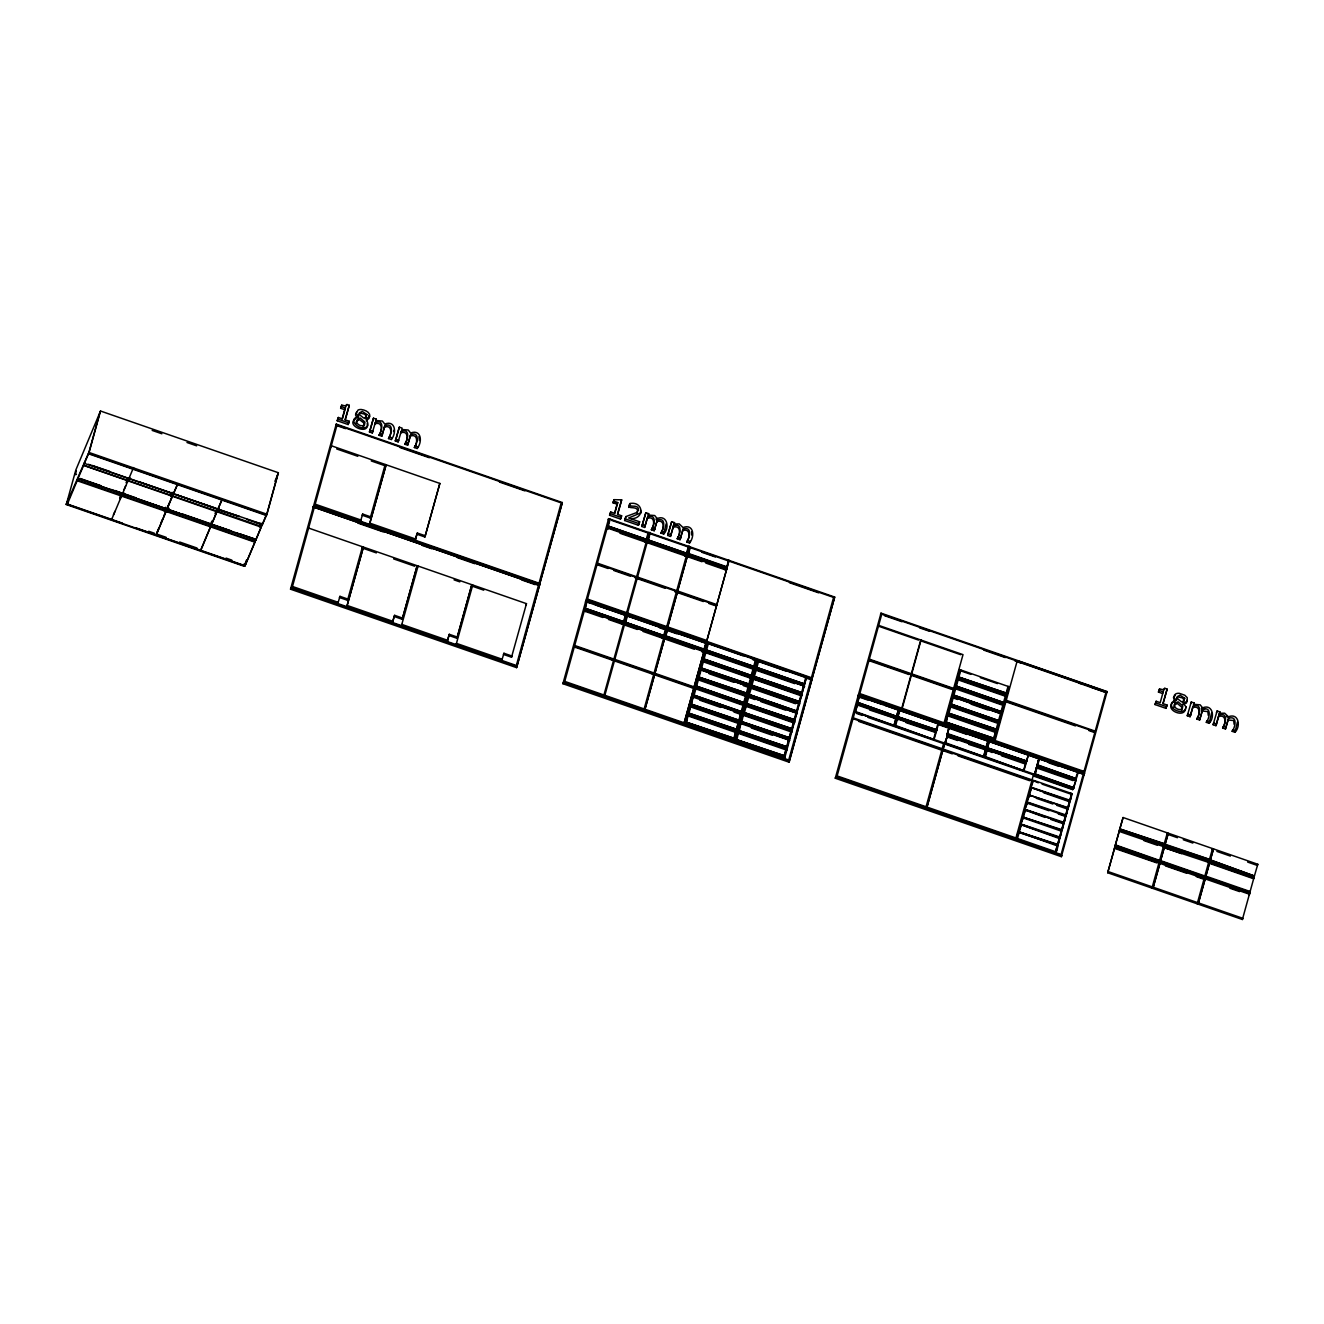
<?xml version="1.0" encoding="UTF-8"?>
<svg xmlns="http://www.w3.org/2000/svg" width="1324" height="1324" viewBox="0 0 1324 1324"><rect width="100%" height="100%" fill="white"/><g stroke="black" fill="none" stroke-linecap="round" stroke-linejoin="round"><path stroke-width="1.5" d="M355.941 423.663L356.454 421.214L359.532 419.642L363.653 422.853L364.381 425.484M1173.759 707.446L1174.289 705.013L1177.35 703.441L1182.1 707.496L1181.571 710.442M1185.46 708.704C1184.682 718.485 1165.037 710.177 1172.402 703.044M598.564 565.1L598.216 565.216M607.948 529.17L608.328 528.624M615.974 661.321L615.643 660.411L615.627 661.437M625.888 625.391L625.507 624.564M638.681 579.018L638.3 578.307M645.268 541.88L644.987 542.062M648.777 542.426L648.247 543.204M676.448 591.497L676.779 590.719L637.589 577.115L637.258 577.893L675.124 590.885C675.571 593.317 674.346 590.09 676.597 591.381L676.266 592.159M685.385 555.848L685.054 554.955L684.905 555.898M725.486 569.767L725.155 568.873L725.221 569.916M648.214 542.261L648.181 543.188M652.169 673.982L652.401 673.419M665.426 639.211L665.707 638.698M640.816 512.918L640.535 509.972M77.239 480.529L67.276 504.345L244.973 566.01L254.887 542.393L255.102 541.566L77.404 479.9L77.189 480.744L254.936 542.195M166.179 537.345L156.464 533.969L156.215 535.21L166.361 510.766M172.269 496.517L172.517 496.186M172.368 496.003L166.824 509.359M173.461 493.438L170.895 499.38M211.459 524.9L217.053 511.378M213.429 525.247L256.029 539.381L255.664 540.54L261.473 526.422L83.611 465.204M1118.979 831.935L1119.376 830.976L1115.255 845.424L1159.51 860.898L1159.923 859.921M1163.3 847.327L1163.68 846.301M1164.259 844.017L1119.823 828.94L1164.408 843.669M1165.186 844.232L1209.623 859.359M1204.923 879.666L1205.32 878.573L1198.104 904.126L1242.392 919.501L1242.872 918.326L1198.601 902.968M1205.932 876.174L1250.22 891.549M1210.467 859.905L1254.424 876.008L1210.318 860.087L1213.512 848.899L1257.8 864.274L1254.242 876.538L1209.971 861.163L1213.512 848.899M1249.194 894.941L1249.608 893.948M389.173 436.92L392.003 437.896L391.325 439.535L388.495 438.558C391.772 434.007 394.006 422.422 384.903 425.55L381.792 436.225L378.962 435.248C382.388 430.73 382.702 420.916 374.758 423.879L375.453 422.24C384.523 419.178 382.189 430.747 378.962 435.248M384.903 425.55L381.792 436.225M415.024 445.89L417.854 446.867L417.159 448.505L414.346 447.529C417.623 442.977 419.857 431.392 410.754 434.52L407.643 445.195L404.813 444.219C408.222 439.7 408.553 429.886 400.609 432.849L401.288 431.21C410.374 428.149 408.04 439.7 404.813 444.219M410.754 434.52L407.643 445.195M657.184 518.561C667.213 514.324 669.878 527.912 663.705 534.052L660.875 533.076C664.152 528.524 666.386 516.956 657.283 520.084L654.172 530.759L651.342 529.766C654.768 525.247 655.082 515.433 647.138 518.396L644.639 527.448L641.826 526.472L645.847 512.702L648.677 513.679L648.313 515.036L654.735 515.549L657.184 518.561L656.489 520.2L656.025 518.975M657.283 520.084L654.172 530.759M687.404 540.407L690.234 541.384L689.539 543.022L686.726 542.046C690.003 537.494 692.237 525.926 683.134 529.037L680.023 539.712L677.193 538.736C680.602 534.217 680.933 524.403 672.989 527.366L670.49 536.419L667.66 535.426L671.698 521.673L674.528 522.649L673.469 525.645L674.528 522.649M683.134 529.037L680.023 539.712M1202.622 707.843C1212.652 703.59 1215.316 717.178 1209.143 723.334L1206.313 722.341C1209.722 717.856 1211.774 706.188 1202.722 709.35L1199.61 720.024L1196.78 719.048C1200.206 714.53 1200.52 704.699 1192.576 707.661L1190.077 716.714L1187.264 715.738L1191.286 701.985L1194.116 702.961L1193.751 704.302L1200.173 704.831L1202.622 707.843L1201.927 709.465L1201.464 708.257M1202.722 709.35L1199.61 720.024M1219.586 713.272L1224.65 713.189L1228.457 716.797C1238.503 712.56 1241.167 726.148 1234.978 732.304L1232.164 731.311C1235.573 726.826 1237.609 715.159 1228.573 718.32L1225.461 728.994L1222.631 728.018C1226.057 723.5 1226.372 713.669 1218.428 716.632L1215.928 725.684L1213.098 724.708L1217.137 710.955L1219.967 711.931L1218.908 714.91L1219.967 711.931M1228.573 718.32L1225.461 728.994M393.526 431.558L393.741 430.383M419.36 440.528L418.914 436.589M691.74 535.045L691.707 531.934M1208.249 715.341L1207.836 711.584L1202.043 710.988M1234.1 724.311L1233.687 720.554L1227.894 719.958M78 478.841L78.083 478.295M84.388 463.532L84.703 462.589L84.438 463.417L262.4 524.254L262.053 525.363L266.952 514.225L278.388 472.734L100.508 411.019L75.799 470.086L66.697 503.07L68.368 503.65M121.692 495.259L121.46 496.169L121.874 495.325M216.805 511.561L217.186 511.064M217.583 509.939L222.134 499.644M261.258 527.167L83.611 465.403L77.404 479.9M1115.487 844.911L1159.659 860.434M1158.765 863.562L1159.179 862.603M1204.344 878.325L1203.996 879.335L1196.284 876.587M1208.464 863L1208.878 861.99M1254.06 877.713L1253.662 878.755L1209.391 863.314L1209.805 862.321L1205.651 876.902L1249.939 892.26L1250.336 891.3M246.678 559.787L244.079 566.258L66.2 504.527L89.039 451.914M76.312 471.013L75.302 474.687L76.444 474.356M67.276 504.345L67.607 503.137M99.979 412.294L88.526 453.784L266.405 515.516L277.858 474.025M83.776 464.774L89.072 452.494L100.508 411.019M111.895 518.495L111.564 519.703L133.525 467.571L133.012 468.713M217.682 509.392L217.848 509.161M244.079 566.258L244.311 565.447L136.024 527.879M244.973 566.01L246.479 560.946M313.556 506.397L539.613 584.844L516.592 667.644L290.535 589.197L336.263 424.094L562.319 502.541L539.315 585.34L313.258 506.893M349.238 421.264L348.096 424.541L337.19 420.751L338.332 417.474L342.386 418.88L345.382 408.04L341.327 406.633L341.724 405.161L345.25 405.872L346.971 404.499L349.288 405.31L345.283 419.873L349.238 421.264L348.791 422.902L337.885 419.112L338.332 417.474M342.204 418.715L344.687 409.679L340.632 408.272L341.724 405.161M292.141 587.691L314.301 507.39L538.504 585.191L516.343 665.492L292.141 587.691L292.621 586.532L338.299 602.37L337.819 603.529L339.97 596.346L348.03 599.143L347.533 600.302L339.474 597.505L339.97 596.346M314.847 505.387L337.008 425.087L561.211 502.888L539.05 583.189L314.847 505.387L315.344 504.229L361.022 520.067L360.525 521.242L362.677 514.06L370.737 516.856L370.257 518.015L362.18 515.218L362.677 514.06M345.084 419.691L349.288 405.31M348.096 424.541L348.56 422.886M358.556 416.845L356.206 413.27L358.059 410.043A6.819 4.8 22.8 0 1 361.485 409.53C365.076 409.993 370.422 412.194 369.843 416.613C363.223 419.609 368.602 420.105 367.807 425.666C362.031 433.56 345.614 418.88 358.556 416.845L357.877 418.483M373.467 418.185L370.124 430.317L372.954 431.293L372.259 432.931L369.446 431.938L373.467 418.185L376.297 419.162L375.933 420.519L382.355 421.032L384.804 424.044C395.479 420.006 396.852 432.832 391.325 439.535M372.259 432.931L375.453 422.24M388.495 438.558C391.97 433.991 392.185 424.16 384.225 427.189M347.533 600.302L362.478 546.762L308.74 528.111L308.26 529.269M370.257 518.015L385.201 464.459L331.463 445.807L330.967 446.966M363.405 547.077L346.805 606.657L363.405 547.077L417.143 565.729L402.198 619.284L394.138 616.487L394.618 615.329L402.678 618.126M386.128 464.774L369.512 524.354L386.128 464.774L439.849 483.426L424.905 536.981L416.845 534.184L417.341 533.026L425.401 535.823M399.318 427.156L395.975 439.287L398.805 440.263L398.11 441.902L395.28 440.909L399.318 427.156L402.148 428.132L401.768 429.489L408.206 430.002L410.639 433.014C421.33 428.976 422.687 441.802 417.159 448.505M398.11 441.902L401.288 431.21M414.346 447.529C417.805 442.961 418.02 433.13 410.059 436.159M394.138 616.487L392.483 622.495L394.618 615.329M416.845 534.184L415.19 540.209L417.341 533.026M402.198 619.284L417.143 565.729M424.905 536.981L439.849 483.426M457.343 637.092L471.807 584.695L418.07 566.043L401.47 625.623L401.95 624.465L447.628 640.319L447.131 641.478L449.283 634.295L457.343 637.092L456.863 638.251L448.803 635.454M447.628 640.319L449.283 634.295M456.863 638.251L471.807 584.695M511.527 657.217L526.472 603.661L472.734 585.009L456.118 644.589L456.614 643.431L502.293 659.286L501.796 660.444L503.947 653.262L512.007 656.059L511.527 657.217L503.468 654.42L503.947 653.262M516.592 667.644L539.613 584.844M539.315 585.34L562.319 502.541M562.915 683.714L608.643 518.627L834.699 597.058L788.972 762.161L562.915 683.714L563.412 682.555L789.468 761.002L788.972 762.161M609.57 515.268L610.712 511.991L614.766 513.398L617.762 502.574L613.707 501.151L614.104 499.678L621.684 499.827L617.663 514.391L621.618 515.781L620.476 519.058L609.57 515.268L610.712 511.991M614.584 513.232L617.067 504.196L613.012 502.789L614.104 499.678M805.042 677.689L810.884 679.708L788.723 760.009L564.521 682.208L586.995 601.146L584.927 610.463L584.695 609.503L623.72 623.488L623.621 621.618M611.34 520.282L833.59 597.405L811.43 677.706L587.227 599.904L609.719 518.842L609.95 519.802M609.652 521.093L607.633 528.16L607.402 527.2L646.592 540.804L645.715 541.384L647.717 534.3M575.443 647.486L575.841 646.873M585.357 611.556L585.754 610.927M598.084 565.149L598.398 564.554M617.481 514.208L621.684 499.827M620.476 519.058L621.618 515.781M640.717 512.918L628.619 517.982L639.624 521.788L638.416 525.28L624.614 520.498L625.921 516.592L636.778 512.52L638.449 509.045C637.837 503.683 627.559 508.482 630.058 503.501C643.348 501.117 645.069 518.644 631.234 518.694M624.614 520.498L625.921 516.592M637.142 513.166L637.754 510.683C636.546 505.023 624.978 510.601 630.058 503.501M638.416 525.28L639.624 521.788M641.826 526.472L645.847 512.702M644.639 527.448L647.833 516.757C656.903 513.695 654.569 525.264 651.342 529.766M612.284 660.279L612.631 659.633M622.214 624.349L622.545 623.703M635.338 577.33L635.222 577.976M624.084 619.946L625.011 616.603M602.834 617.481L584.165 611.009L584.496 610.232L623.687 623.836L603.711 695.795L604.042 695.034L564.851 681.43L564.521 682.208M623.72 623.488L624.117 622.23L584.778 609.023L624.117 622.23M624.183 621.817L584.993 608.212L624.183 621.817L625.474 614.932M606.872 528.706L607.203 527.945L646.393 541.533L626.418 613.509L626.749 612.731L587.558 599.127L587.227 599.904M646.443 541.185L646.84 539.927L607.484 526.72L644.209 539.464M646.89 539.513L607.699 525.909L646.89 539.513L648.909 532.43L648.032 533.009M644.143 708.952L663.804 637.754L624.614 624.167L604.638 696.126L604.969 695.348L644.143 708.952L643.828 709.73M627.046 617.315L625.044 624.382L625.044 622.545L664.234 636.149C659.997 643.845 670.722 615.346 664.3 635.735L625.11 622.131L627.113 615.064L627.344 616.024M647.32 541.864L627.344 613.823L627.675 613.045L666.866 626.649L666.535 627.427L686.511 555.451L647.32 541.864L646.989 542.625L686.18 556.229L686.511 555.451M647.353 541.516L647.767 540.258L686.957 553.846C682.721 561.542 693.428 533.042 687.007 553.432L647.817 539.828C652.5 520.514 648.032 545.637 647.519 541.119L686.544 555.104M660.875 533.076C664.35 528.524 664.565 518.694 656.605 521.706M663.705 534.052L666.104 523.874M667.66 535.426L671.698 521.673M670.49 536.419L673.684 525.727C682.754 522.666 680.42 534.234 677.193 538.736M686.726 542.046C690.201 537.494 690.4 527.647 682.456 530.676M662.099 638.102L662.331 637.489M675.19 591.911L675.654 591.067M685.187 555.981L685.038 555.186M689.539 543.022C695.067 536.336 693.71 523.493 683.019 527.531L679.212 523.907L674.148 524.006M664.731 638.085L654.668 674.115L693.991 687.603L683.945 723.649L703.921 651.673L664.731 638.085L644.755 710.045L654.801 674.015M667.081 629.363L665.161 638.317L665.161 636.48L704.351 650.067C701.041 657.862 709.813 629.678 704.418 649.654L665.227 636.05L667.23 628.983L665.227 636.05M689.787 547.06L687.868 556.014L687.884 554.177L727.075 567.764C723.748 575.559 732.52 547.375 727.124 567.351L687.934 553.763L689.953 546.68L687.934 553.763M664.764 637.738L665.161 636.48M726.628 569.37L706.652 641.346L726.628 569.37L687.437 555.782L667.462 627.741L677.524 591.712M687.47 555.435L687.884 554.177M665.327 637.92L667.627 629.562M688.033 555.617L690.334 547.259M655.562 675.24L655.744 674.578M678.269 592.953L678.5 592.324M688.414 556.394L688.513 557.139M692.386 688.05L692.634 687.421M702.299 652.12L702.448 651.176L702.581 652.202M715.341 605.134L715.39 605.846M693.859 687.719L703.921 651.673M703.954 651.325L704.351 650.067M726.661 569.022L727.075 567.764M704.418 649.654L706.255 642.967M727.124 567.351L728.978 560.664M705.99 649.836L707.446 642.57L684.872 723.963L685.187 723.185L734.572 740.331L734.241 741.109L756.103 659.898M685.584 723.765L685.981 722.523M686.047 722.093L688.05 715.026L686.61 722.292L733.926 738.262L686.61 722.292M736.74 732.073L736.194 730.037L689.043 713.669L688.629 714.927L688.48 713.487M688.546 713.073L690.549 705.99L689.092 713.255L736.409 729.243L689.092 713.255M690.565 705.709L689.672 706.569L739.057 723.698L739.553 722.259L690.565 705.709L690.979 704.451M691.029 704.037L693.048 696.954L691.591 704.219L738.908 720.206L691.591 704.219M733.943 712.031L741.539 714.679L742.052 713.222L740.778 713.222L741.175 711.981L694.024 695.613L693.064 696.672L693.462 695.414M693.528 695.001L694.984 687.735L694.653 688.497L742.135 704.98M695.563 687.636L744.22 704.964L744.551 704.202L695.563 687.636L695.961 686.378M696.027 685.964L697.467 678.699L746.719 695.944M698.046 678.6L697.152 679.477L746.521 696.606L747.034 695.166L698.046 678.6L698.46 677.358M698.509 676.928L700.528 669.861L699.635 670.441M743.327 685.6L749.02 687.57L749.533 686.13L700.545 669.58L700.942 668.322M701.008 667.908L702.465 660.626M702.316 660.742L751.701 677.871L752.015 677.094L703.044 660.544L703.441 659.286M703.491 658.872L704.947 651.607M705.527 651.507L704.633 652.368L754.001 669.514L754.514 668.057L705.527 651.507L705.924 650.25M686.146 723.963L686.544 722.705L733.695 739.073L733.297 740.331M691.128 705.907L691.525 704.649L738.693 721.001L738.279 722.259M694.09 695.199L696.093 688.116L743.244 704.484L741.241 711.551L694.09 695.199L741.241 711.551M696.11 687.835L696.523 686.577L743.674 702.945L743.426 703.805M696.573 686.163L698.592 679.08L745.743 695.448L743.74 702.531L696.573 686.163L743.74 702.531M698.609 678.798L699.006 677.54L746.173 693.908L745.76 695.166M699.072 677.127L701.075 670.043L748.242 686.411L746.388 693.097L699.072 677.127L746.388 693.097M701.108 669.762L701.505 668.504L748.656 684.872L748.259 686.13M701.554 668.09L703.574 661.024L750.725 677.375L748.888 684.078L701.554 668.09L748.888 684.078M703.59 660.742L703.987 659.484L751.155 675.836L750.758 677.094M704.054 659.054L706.056 651.987L753.224 668.355L751.204 675.422L704.054 659.054L751.204 675.422M706.089 651.706L706.486 650.448L753.637 666.816L753.24 668.057M706.553 650.034L708.555 642.951L755.706 659.319L753.704 666.386L706.553 650.034L753.704 666.386M733.761 738.66L735.763 731.576L734.323 738.842M736.26 729.623L738.262 722.54L736.806 729.822M738.742 720.587L740.761 713.52L739.305 720.786M733.86 740.53L734.257 739.272M736.343 731.493L736.756 730.236M738.842 722.457L739.239 721.199M741.341 713.421L741.738 712.163M741.788 711.749L743.807 704.666L744.038 705.642M743.823 704.385L744.237 703.127M744.287 702.713L746.852 695.828M746.322 695.365L746.719 694.107M746.951 693.296L749.351 686.792L700.545 669.58M748.805 686.328L749.218 685.071M749.434 684.26L751.833 677.772L751.519 678.533L704.037 662.066M751.304 677.292L751.701 676.034M751.767 675.621L754.332 668.736L704.815 651.706M753.803 668.256L754.2 666.998M754.266 666.584L756.269 659.501M740.298 723.252L735.168 741.423L742.797 714.215L740.166 723.351L789.683 740.381M791.851 732.122L792.182 731.361L742.648 714.331L747.779 696.159L745.776 703.226M747.779 696.159L745.147 705.295L794.532 722.424L745.28 705.196L742.648 714.331M748.341 696.341L797.164 713.288L747.646 696.259L752.76 678.087L750.758 685.17M755.259 669.05L752.628 678.186L802.013 695.332L753.72 678.864M755.822 669.249L804.644 686.196L755.11 669.166L757.758 660.031M747.646 696.259L750.278 687.123L748.259 694.206M795.707 703.044L750.129 687.222L753.257 676.134M755.11 669.166L755.739 667.097M806.415 677.358L784.553 758.553L784.884 757.791L735.896 741.225L736.293 739.967M735.796 739.371L738.362 732.486L736.905 739.752L784.238 755.723L736.905 739.752M737.485 733.066L786.87 750.195L786.506 747.497L739.338 731.129L738.941 732.387L738.792 730.947M738.296 730.335L740.861 723.45L739.404 730.716L786.721 746.686L739.404 730.716M789.352 741.159L788.988 738.461L741.837 722.093L741.44 723.351L741.274 721.911M740.778 721.299L743.343 714.414L741.903 721.679L789.22 737.667L741.903 721.679M792.033 731.46L792.364 730.683L743.376 714.133L743.774 712.875M743.277 712.262L745.842 705.378M744.965 705.957L794.35 723.103L794.847 721.646L745.859 705.096L746.273 703.838M796.833 714.066L797.346 712.626L748.358 696.06L748.755 694.802M799.514 704.368L799.845 703.59L750.857 687.024L751.254 685.782M754.332 679.526L801.814 695.994L802.327 694.554L753.339 678.004L753.753 676.746M804.512 684.458L804.098 685.716L755.838 668.968L756.236 667.71M736.442 741.423L736.856 740.166L784.007 756.534L783.609 757.791M743.923 714.331L744.336 713.073L791.487 729.425L791.09 730.683M744.386 712.643L791.702 728.63L744.386 712.643L746.405 705.576M746.422 705.295L746.819 704.037L793.986 720.405L793.572 721.646M746.885 703.623L794.201 719.594L746.885 703.623L748.888 696.54M748.921 696.259L749.318 695.001L796.469 711.369L796.237 712.229M749.367 694.587L751.387 687.504L798.538 703.872L796.535 710.955L749.367 694.587L796.535 710.955M751.403 687.222L751.817 685.964L798.968 702.332L798.571 703.59M752.032 685.17L799.183 701.521L751.867 685.551L753.869 678.467M753.902 678.186L754.299 676.928L801.467 693.296L801.053 694.554M754.366 676.514L801.682 692.502L754.366 676.514L756.368 669.447M756.385 669.166L756.798 667.908L803.949 684.26L803.552 685.518M756.848 667.478L758.867 660.411L806.018 676.779L804.016 683.846L756.848 667.478L804.016 683.846M784.073 756.12L786.075 749.036L784.619 756.302M786.555 747.084L788.574 740L787.118 747.266M789.054 738.047L791.057 730.964L789.617 738.246M791.553 729.011L793.556 721.944M794.036 719.975L796.055 712.908M799.017 701.919L801.037 694.835M801.517 692.882L803.519 685.799M784.156 757.973L784.569 756.716M786.655 748.954L787.052 747.696M789.154 739.917L789.551 738.66M791.636 730.881L792.05 729.623M792.1 729.21L794.119 722.126M794.135 721.845L794.532 720.587M794.599 720.173L796.601 713.09M796.634 712.808L797.031 711.551M797.081 711.137L799.1 704.07L799.332 705.03M799.117 703.789L799.514 702.531M799.58 702.101L801.583 695.034M801.616 694.752L802.013 693.495M802.079 693.081L804.082 685.998M804.562 684.045L806.581 676.961M811.695 679.857L834.699 597.058M789.468 761.002L811.993 679.361L585.936 600.914M835.295 778.231L881.023 613.144L1107.096 691.575L1061.368 856.678L835.295 778.231L835.792 777.072L1061.848 855.519L1061.368 856.678M901.644 711.203L1083.264 774.226L1061.103 854.526L836.9 776.725L859.392 695.663L857.307 704.98L895.521 718.105M1083.826 772.223L1106.185 691.558L1017.246 660.693L994.87 741.357L995.201 740.579L1084.141 771.445L1083.826 772.223L859.607 694.421L881.767 614.137L1105.97 691.922M855.436 711.964L857.456 704.881L854.559 712.759M836.9 776.725L837.231 775.947L926.171 806.812L925.84 807.59L943.813 742.847L854.874 711.981L893.915 725.751L898.582 709.25L896.563 716.334L857.538 702.349L896.563 716.334M893.915 725.751L896.265 717.625L857.075 704.02L857.307 704.98M896.1 718.005L896.514 716.747L857.158 703.541L896.514 716.747M894.842 726.082L897.44 717.078L936.614 730.666L934.032 739.669L894.842 726.082L895.719 725.502L934.032 739.669M897.49 716.648L936.846 729.872L897.49 716.648L899.89 710.161M895.554 725.883L899.724 710.541M901.578 708.985L920.743 639.972L878.772 625.408L878.441 626.169L918.508 640.071M902.207 708.323L921.041 640.071L963.011 654.635L943.846 723.649L944.178 722.887L902.207 708.323L901.876 709.085M933.635 739.09L937.508 725.039M936.68 730.252L938.683 723.169L937.806 723.765M959.768 669.63L944.674 723.947L945.005 723.169L994.374 740.298L994.059 741.076L1009.153 686.775L959.768 669.63L959.453 670.407L970.84 674.363M945.386 723.748L945.799 722.49M945.849 722.077L947.868 714.993L946.412 722.259L993.728 738.246L946.412 722.259M948.878 716.234L996.36 732.718L996.873 731.262L947.885 714.712L948.282 713.454M948.348 713.04L949.804 705.775M949.656 705.874L999.041 723.003L999.372 722.242L950.384 705.675L950.781 704.418M950.831 704.004L952.287 696.738L1001.54 713.967M1001.341 714.646L1000.977 711.948L953.826 695.58L953.429 696.838L953.28 695.398M953.33 694.968L954.786 687.702L954.455 688.48L1001.937 704.947M1003.84 705.609L1004.353 704.169L955.365 687.619L955.763 686.362M955.829 685.948L957.285 678.666L1006.521 695.911L1006.836 695.133L1005.561 695.133L1005.975 693.875L958.808 677.524L1005.975 693.875M1005.561 695.133L957.848 678.583L958.262 677.325M958.311 676.912L960.33 669.828M945.948 723.93L946.346 722.689L993.513 739.04L993.099 740.298M948.447 714.91L948.845 713.653L995.996 730.021L995.598 731.262M948.894 713.239L950.913 706.155L998.064 722.523L996.227 729.21L948.894 713.239L996.227 729.21M950.93 705.874L951.327 704.616L998.495 720.984L998.097 722.242M951.393 704.202L953.396 697.119L1000.563 713.487L998.544 720.57L951.393 704.202L998.544 720.57M953.892 695.166L955.895 688.083L1003.046 704.451L1001.043 711.534L953.892 695.166L1001.043 711.534M955.911 687.801L956.325 686.544L1003.476 702.912L1003.079 704.169M956.375 686.13L958.394 679.063L1005.545 695.414L1003.542 702.498L956.375 686.13L1003.542 702.498M958.411 678.765L958.808 677.524M958.874 677.094L1006.19 693.081L958.874 677.094L960.876 670.027M927.098 807.127L1016.038 837.993L1015.707 838.771L1033.68 774.027L944.74 743.161L926.767 807.905L942.936 749.732M945.303 743.145L947.322 736.061L942.804 749.831L1031.876 780.581M947.156 736.458L944.591 743.343L981.911 756.285M985.42 749.003L983.782 756.931L985.387 749.285L947.173 736.177L947.024 734.721L986.38 747.928C983.053 755.723 991.825 727.538 986.43 747.514L947.239 733.926L949.258 726.843L947.239 733.926M946.776 735.598L947.19 734.34M947.173 736.177L949.093 727.224M985.966 749.185L986.38 747.928M986.43 747.514L988.283 740.828M984.708 757.262L987.307 748.259L1026.497 761.863L1023.899 770.866L984.708 757.262L985.586 756.683L1023.899 770.866M987.356 747.845L1026.712 761.052L987.356 747.845L989.376 740.761L985.42 757.063M993.563 738.627L995.582 731.56L994.125 738.825M1006.025 693.462L1008.044 686.395M993.662 740.497L994.059 739.239M996.161 731.46L996.558 730.203M996.608 729.789L999.173 722.904L998.859 723.682L951.377 707.198M998.644 722.424L999.041 721.166M999.107 720.753L1001.672 713.868M1001.143 713.388L1001.54 712.147M1001.606 711.716L1004.171 704.831M1003.625 704.368L1004.039 703.11M1004.089 702.696L1006.654 695.812L1006.339 696.573L956.954 679.444L957.848 678.583M1006.124 695.332L1006.521 694.074M1006.588 693.66L1008.59 686.577M1023.502 770.287L1028.566 754.366L1026.547 761.432M1020.225 832.167C1017.444 830.247 1015.525 840.79 1017.511 838.506L1055.592 851.729C1055.84 854.543 1059.382 844.547 1056.535 844.745L1019.563 832.73M1018.669 831.737L1021.4 824.455L1059.465 837.678L1058.025 844.944L1018.669 831.737L1057.628 844.364M1020.705 824.372L1023.419 817.107L1020.705 824.372L1059.895 837.976L1061.5 830.313L1060.044 837.579M1022.724 817.007L1025.455 809.742L1063.536 822.949L1062.08 830.231L1022.724 817.007L1061.683 829.652M1024.759 809.659L1027.49 802.377L1024.759 809.659L1063.95 823.247L1065.572 815.601L1064.115 822.866M1026.795 802.294L1029.526 795.012L1026.795 802.294L1065.986 815.898L1067.591 808.236L1066.151 815.501M1028.831 794.93L1031.545 787.664L1069.626 800.871L1068.17 808.137L1028.831 794.93L1067.789 807.557M1033.895 781.292L1034.491 780.614L1071.662 793.506L1070.04 801.169L1030.85 787.565L1032.869 780.498L1033.829 781.259M1034.557 776.394L1034.557 774.557L1073.747 788.161L1072.622 789.601L1034.557 776.394L1036.626 767.059L1075.816 780.663L1073.814 787.73L1034.623 774.143L1036.46 767.44M1038.959 758.42L1037.04 767.357L1037.056 765.52L1076.246 779.124C1072.01 786.804 1082.718 758.304 1076.296 778.711L1037.106 765.106L1039.125 758.023L1037.106 765.106M1034.16 775.814L1034.557 774.557M1034.623 774.143L1036.626 767.059M1036.642 766.778L1037.056 765.52M1017.362 838.903L1019.364 831.82M1019.381 831.538L1021.4 824.455M1023.452 816.825L1025.455 809.742M1029.542 794.731L1031.545 787.664M1030.85 787.565L1033.581 780.299M1034.706 775.996L1037.023 767.639M1037.205 766.977L1039.505 758.602M1055.427 852.11L1057.28 845.424M1057.462 844.745L1059.465 837.678M1059.498 837.397L1061.335 830.694M1061.534 830.032L1063.536 822.949M1064.016 820.996L1065.406 815.981M1065.588 815.319L1067.442 808.616M1067.624 807.954L1069.626 800.871M1070.206 800.788L1071.497 793.904M1072.622 789.601L1075.816 780.663M1055.592 851.729L1057.446 845.043M1069.643 800.59L1071.662 793.506M1057.859 845.324L1059.316 838.059M1059.895 837.976L1061.898 830.893M1061.914 830.611L1063.371 823.346M1063.95 823.247L1065.952 816.18M1065.986 815.898L1067.988 808.815M1068.005 808.534L1069.461 801.268M1070.04 801.169L1072.059 794.086M1055.989 852.308L1057.826 845.622M1058.025 844.944L1059.862 838.258M1062.08 830.231L1063.933 823.528M1068.17 808.137L1070.024 801.45M1107.691 872.748L1114.957 846.533L1159.228 861.891L1151.963 888.123L1107.691 872.748L1114.891 847.194L1114.477 848.336L1156.845 862.9M1115.056 846.053L1119.442 830.264L1163.713 845.639L1159.344 861.411L1115.056 846.053L1159.344 861.411M1119.541 829.784L1123.1 817.52L1167.371 832.895L1163.829 845.159L1119.541 829.784L1163.829 845.159M1123.1 817.52L1119.856 828.807M1167.056 705.047L1165.914 708.34L1155.008 704.55L1156.15 701.257L1160.205 702.663L1163.2 691.84L1159.145 690.433L1159.543 688.96L1163.068 689.655L1164.789 688.298L1167.123 689.109L1163.101 703.673L1167.056 705.047L1166.61 706.702L1155.703 702.912L1156.15 701.257M1163.2 691.84L1162.505 693.478L1158.45 692.071L1159.543 688.96M1162.919 703.491L1167.123 689.109M1165.914 708.34L1166.378 706.685M1190.077 716.714L1193.272 706.023C1202.341 702.978 1200.007 714.53 1196.78 719.048M1152.89 888.437L1160.155 862.222L1204.443 877.58L1197.177 903.812L1152.89 888.437L1160.122 862.884L1159.692 864.009M1160.271 861.742L1164.64 845.953L1208.928 861.328L1204.542 877.1L1160.271 861.742L1204.542 877.1M1164.756 845.473L1168.298 833.21L1212.585 848.585L1209.044 860.848L1164.756 845.473L1209.044 860.848M1168.298 833.21L1164.955 844.861L1209.491 859.541M1209.143 723.334L1211.543 713.156M1215.928 725.684L1219.123 714.993C1228.192 711.948 1225.859 723.5 1222.631 728.018M1234.978 732.304L1237.394 722.126M1198.104 904.126L1205.37 877.911L1249.657 893.27L1242.392 919.501M1205.469 877.431L1209.855 861.643L1254.142 877.018L1249.757 892.79L1205.469 877.431L1249.757 892.79M173.593 493.687L138.656 481.605M210.83 526.191L200.685 550.635M262.351 524.469L256.475 522.483M1119.21 831.389L1163.548 846.615M1114.725 847.658L1159.013 863.016M1164.425 847.079L1160.436 861.212L1204.724 876.587L1205.121 875.611M1159.94 863.347L1204.228 878.706M1208.713 862.454L1164.193 847.625L1181.521 853.649M1209.639 862.768L1253.927 878.143M1205.188 878.888L1249.475 894.246M127.865 480.91L128.064 480.132M210.665 526.638L210.632 526.125M78.133 478.411L255.83 540.076M217.666 509.657L239.23 516.343M1160.635 860.65L1204.906 876.025M66.2 504.527L68.583 498.85M119.789 497.708L121.361 493.968M126.078 482.763L127.65 479.023M113.401 514.92L114.907 511.345M120.17 498.817L122.569 493.207M124.059 489.582L125.631 485.825M127.22 482.068L128.792 478.328L173.262 493.819M122.238 496.417L123.811 492.677M128.527 481.473L130.1 477.749M164.209 510.981L165.781 507.241M170.498 496.037L172.07 492.313M157.126 532.149L158.632 528.574M160.883 523.195L162.389 519.62M163.895 516.046L166.907 508.879M167.734 506.877L169.323 503.137M156.033 535.144L177.482 484.137M167.552 512.14L169.124 508.399M209.523 526.704L211.873 521.093M215.018 513.629L216.59 509.889M200.503 550.569L221.952 499.578M217.467 512.338L219.039 508.598M277.527 474.803L278.388 472.734M274.912 481.324L277.312 475.597M259.438 526.902L261.01 523.162M266.753 513.795L245.304 564.802L243.732 564.256M340.632 408.272L341.327 406.633M337.19 420.751L337.885 419.112M336.263 424.094L335.783 425.252L345.531 428.645M344.687 409.679L345.382 408.04M346.971 404.499L345.597 407.113M313.076 507.555L313.738 505.735L539.795 584.182M290.535 589.197L291.032 588.038L517.088 666.485M369.446 431.938L370.124 430.317M375.602 420.8L376.297 419.162M385.201 464.459L384.705 465.618L371.266 460.951M395.28 440.909L395.975 439.287M361.998 547.921L362.478 546.762M417.59 567.202L418.07 566.043M472.734 585.009L472.238 586.168L483.757 590.173M525.976 604.82L526.472 603.661M613.012 502.789L613.707 501.151M608.163 519.786L608.643 518.627M617.067 504.196L617.762 502.574M596.958 564.636L597.472 563.197L636.662 576.801L636.149 578.24M585.456 602.072L586.118 600.252L812.175 678.699M628.735 507.44L629.579 505.851M574.583 646.162L574.252 646.939L613.442 660.544L613.773 659.766L574.434 646.278L574.765 645.5L613.955 659.104L613.624 659.865M647.999 515.317L648.677 513.679M647.138 518.396L647.833 516.757M646.393 541.533L646.062 542.31L619.946 533.241M647.817 539.828L687.007 553.432M637.407 577.794L637.076 578.555L665.078 588.27M625.044 622.545L664.234 636.149M625.11 622.131L664.3 635.735M624.614 624.167L624.283 624.928L637.341 629.463M624.647 623.803L663.837 637.407M672.989 527.366L673.684 525.727M686.957 553.846L650.067 541.499M687.437 555.782L677.375 591.811L716.714 605.316M663.804 637.754L663.473 638.532L642.951 631.399M707.446 642.57L707.115 643.332L743.211 655.86M702.134 661.404L703.044 660.544M706.486 650.448L751.602 666.535M703.987 659.484L751.155 675.836M701.505 668.504L748.656 684.872M699.006 677.54L746.173 693.908M696.523 686.577L743.674 702.945M692.154 697.533L693.23 696.292M694.024 695.613L741.175 711.981M691.525 704.649L736.641 720.736M686.544 722.705L733.695 739.073M756.798 667.908L803.949 684.26M754.299 676.928L799.415 693.031M751.817 685.964L798.968 702.332M740.778 713.222L693.776 696.474M749.318 695.001L796.469 711.369M746.819 704.037L793.986 720.405M735.796 731.295L688.794 714.546M736.194 730.037L690.764 714.712M744.336 713.073L791.487 729.425M741.837 722.093L788.988 738.461M739.338 731.129L784.453 747.232M736.856 740.166L784.007 756.534M807.127 677.16L806.812 677.938L752.694 659.153M804.313 686.957L804.264 685.336M788.591 739.719L741.606 722.97M786.092 748.755L739.106 732.007M880.543 614.303L881.023 613.144M859.607 694.421L859.938 693.644L901.909 708.208M857.638 705.791L857.919 705.146M852.739 719.313L853.252 717.873L942.191 748.739L941.877 749.5M921.041 640.071L920.71 640.833L960.777 654.735M953.363 689.192L911.392 674.628L911.706 673.85L953.677 688.414L953.181 689.87M894.478 718.601L894.958 718.022M895.918 718.684L869.636 709.995M893.518 725.171L855.602 711.567M897.44 717.078L936.614 730.666M897.027 718.336L936.217 731.924M898.433 719.147L898.202 719.76M936.035 732.602L906.013 722.623M955.365 687.619L1004.022 704.947M956.325 686.544L1003.476 702.912M949.474 706.536L950.384 705.675M953.826 695.58L1000.977 711.948M951.327 704.616L996.442 720.719M946.974 715.572L947.885 714.712M948.845 713.653L995.996 730.021M946.346 722.689L993.513 739.04M943.813 742.847L943.499 743.625L868.081 717.459M947.471 736.922L947.785 736.343M984.626 749.152L984.212 749.616M1000.58 713.206L953.594 696.457M985.784 749.864L968.82 744.419M983.384 756.352L945.468 742.764M986.711 750.178L992.156 752.512M986.893 749.516L1026.083 763.104M987.307 748.259L1026.497 761.863M987.754 750.989L988.167 750.377M987.29 750.096L1024.594 762.889L1024.528 763.749L1025.504 763.203M1033.68 774.027L1033.365 774.805L944.426 743.939M1031.545 781.359L1032.058 779.919L943.118 749.053M1032.869 780.498L1038.297 782.815M1031.578 787.383L1069.809 800.209M1032.455 787.979L1031.975 787.879M1030.254 795.41L1029.989 796.038M1027.507 802.096L1065.754 814.922M1024.743 809.94L1045.099 817.438M1027.689 803.287L1027.904 802.592M1025.471 809.461L1063.718 822.287M1025.885 809.957L1026.1 810.702M1020.672 824.653L1059.697 838.638M1023.882 817.371L1023.551 817.884M1021.416 824.173L1059.663 837M1018.653 832.018L1055.807 845.357M1022.31 824.769L1021.814 824.67M1019.778 832.035L1020.274 832.134M1106.185 691.558L1105.871 692.336L1090.397 686.957M1106.599 692.75L1107.096 691.575M1088.957 730.6L1094.749 732.619L1095.262 731.162L1006.323 700.313L1005.81 701.753L1075.419 725.9M1076.246 779.124L1036.891 765.901M1076.296 778.711L1037.271 764.726M1075.833 780.382L1036.808 766.397M1070.686 794.052L1070.752 793.192M1073.747 788.161L1034.392 774.937M1073.814 787.73L1034.772 773.746M1073.35 789.402L1034.325 775.417M1066.548 808.749L1066.499 808.699M1064.513 816.097L1064.728 815.418M1062.709 822.767L1062.874 823.462M1060.408 830.777L1060.623 830.082M1083.893 775.037L1084.555 773.216L858.498 694.769L857.836 696.606L867.568 699.982M1056.254 845.357L1056.535 844.712M1158.45 692.071L1159.145 690.433M1155.008 704.55L1155.703 702.912M1164.789 688.298L1163.415 690.913M1119.442 830.264L1163.713 845.639M1114.957 846.533L1159.228 861.891M1190.607 703.607L1191.286 701.985M1187.264 715.738L1187.942 714.099L1190.773 715.076M1193.437 704.6L1194.116 702.961M1192.576 707.661L1193.272 706.023M1206.313 722.341L1207.008 720.719L1209.822 721.696M1216.458 712.577L1217.137 710.955M1166.891 834.054L1167.371 832.895M1213.098 724.708L1213.794 723.069L1216.624 724.046M1218.428 716.632L1219.123 714.993M1164.64 845.953L1208.928 861.328M1160.155 862.222L1204.443 877.58M1151.963 888.123L1152.459 886.964L1108.171 871.589M1232.164 731.311L1232.843 729.689L1235.673 730.666M1212.105 849.743L1212.585 848.585M1209.971 861.163L1254.242 876.538M1209.855 861.643L1254.142 877.018M1205.37 877.911L1249.657 893.27M1197.177 903.812L1197.674 902.654L1153.386 887.279M1257.8 864.274L1257.32 865.433L1247.688 862.089M173.096 494.547L177.664 484.203L266.422 515.003M255.979 539.497L240.571 534.151M365.258 418.831L366.218 416.166L364.646 414.114L360.244 413.105L358.705 414.495A3.393 2.383 22.8 0 0 358.638 415.289M1183.077 702.63L1184.053 699.949L1182.464 697.913L1178.062 696.887L1176.523 698.294A3.393 2.383 22.8 0 0 1176.688 699.833M356.57 412.194L355.527 414.909L356.653 417.192M644.738 541.698L645.185 541.4M1175.182 695.481L1173.461 697.5L1174.471 700.975M362.627 427.321L363.752 426.642M366.351 420.668L369.148 418.235L368.767 415.537M356.04 418.682C344.091 424.938 369.71 436.192 367.195 423.564M1203.45 709.002L1204.857 708.77M1182.514 704.666L1186.453 703.044L1186.966 700.231M1173.858 702.465L1175.695 702.266M613.426 501.316L615.461 501.895M379.657 433.61L382.487 434.603M405.508 442.58L408.322 443.573M610.265 513.646L621.171 517.419M625.309 518.859L639.111 523.659M642.504 524.834L645.334 525.81M652.037 528.127L654.867 529.12M661.57 531.437L664.383 532.413M668.355 533.804L671.185 534.78M677.888 537.097L680.702 538.09M1197.475 717.409L1200.305 718.386M1223.326 726.38L1226.14 727.356M1018.851 662.132L1080.732 683.614M400.096 447.578L429.324 457.723M499.479 482.068L524.817 490.856M701.703 552.24L715.341 556.974M789.402 582.676L818.629 592.821M884.449 615.643L901.975 621.734M919.518 627.824L929.266 631.2M983.831 650.134L1005.264 657.581M1015.011 660.957L1020.854 662.993M1079.325 683.267L1104.646 692.071M688.099 553.366L727.29 566.97M687.719 554.557L726.909 568.162M687.636 555.037L726.826 568.641M688.976 557.205L702.034 561.74M705.775 563.031L726.297 570.148M336.726 448.968L357.844 456.3M980.339 677.656L997.435 683.598M1005.992 701.075L1095.08 731.841M677.706 591.034L716.896 604.638M597.141 563.974L636.48 577.463M598.829 565.282L608.163 568.526M613.757 570.462L630.555 576.304M679.063 593.135L703.325 601.543M708.919 603.496L714.513 605.432M869.256 659.865L911.226 674.429M911.524 674.528L953.495 689.092M869.123 659.964L911.094 674.528L911.425 673.751L869.454 659.187L868.941 660.626L908.992 674.528M911.21 675.306L951.261 689.208M953.032 696.259L951.973 697.516L957.666 699.486M970.955 704.103L988.052 710.028M152.177 430.416L161.842 433.776M186.982 442.497L196.647 445.84M947.173 714.91L996.691 731.94M370.008 523.195L415.67 539.05M667.793 626.98L706.983 640.568M858.316 695.431L1084.373 773.878M585.638 601.41L589.528 602.768M595.386 604.787L704.517 642.653M858.018 695.928L881.403 704.037M885.293 705.394L1082.122 773.696M588.634 602.586L625.309 615.312M625.673 615.445L707.562 643.861M752.396 659.418L785.546 670.92M859.061 696.424L900.006 710.64M357.894 523.112L383.232 531.9M422.207 545.422L431.938 548.815M457.276 557.603L474.819 563.693M521.59 579.912L535.227 584.645M659.501 627.775L677.044 633.865M937.723 724.327L966.967 734.472M1048.807 762.872L1058.555 766.248M665.393 635.669L704.583 649.273M947.405 733.529L986.595 747.133M665.012 636.861L704.202 650.465M947.024 734.721L986.214 748.325M664.929 637.341L704.12 650.945M946.941 735.201L986.132 748.805M897.424 718.915L935.638 732.023M754.928 669.828L794.814 683.664M608.428 619.433L621.486 623.968M666.27 639.492L694.256 649.207M948.298 737.303L957.633 740.53M1001.474 755.756L1023.866 763.518M1036.858 768.019L1073.036 780.581M856.496 713.421L862.288 715.44M89.072 452.494L266.952 514.225M362.925 548.235L376.347 552.902M393.625 558.894L414.743 566.225M454.049 579.862L459.809 581.865M88.725 453.338L175.546 483.475M852.937 718.651L942.009 749.401L941.678 750.178L858.548 721.332M1042.038 784.122L1071.894 794.483M942.605 750.493L952.287 753.852M958.079 755.872L1029.625 780.697M709.134 673.734L733.827 682.307M751.85 688.546L795.525 703.706M1167.818 834.368L1177.45 837.711M1183.226 839.714L1192.841 843.057M1216.872 851.398L1230.36 856.082M1043.726 792.778L1069.858 801.847M92.266 465.502L109.677 471.394M215.944 508.267L175.43 494.365L215.812 508.582M88.36 464.294L126.856 477.732M217.914 509.243L239.098 516.674M246.794 519.339L262.202 524.685M747.448 696.921L755.044 699.568M760.754 701.538L785.446 710.111M1036.096 798.19L1052.894 804.016M1056.635 805.306L1067.823 809.196M1144.002 840.624L1157.49 845.308M654.999 673.337L694.19 686.941M614.551 660.196L653.874 673.684M1028.467 803.602L1049.005 810.735M1058.339 813.962L1065.803 816.56M654.486 674.777L691.807 687.735M80.201 478.51L101.385 485.858M114.857 490.525L120.633 492.545M122.751 493.273L136.223 497.94M182.629 514.043L211.509 524.072M213.611 524.801L230.939 530.808M80.069 478.758L101.253 486.173M110.868 489.45L211.377 524.387M213.478 525.049L230.806 531.139M236.582 533.076L255.846 539.828M80.019 478.957L211.31 524.519M1050.71 819.391L1063.768 823.925M692.353 696.871L741.87 713.901M699.767 700.164L720.653 707.43M742.466 714.993L789.948 731.477M1165.468 865.896L1186.652 873.244M1229.946 888.255L1239.562 891.598M1024.412 818.331L1059.862 830.628M689.854 705.907L739.371 722.937M751.37 727.985L772.256 735.234M688.248 714.348L687.355 714.927L736.889 731.957L736.558 732.735L689.076 716.267M737.667 732.387L787.184 749.417M148.669 531.255L154.445 533.274M179.667 542.013L196.995 548.037M226.056 558.116L231.832 560.118M156.414 534.217L157.308 534.515M66.415 503.716L122.487 523.179M347.285 605.498L392.963 621.337M645.069 709.267L684.26 722.871M1226.471 716.234L1227.298 717.227M366.913 414.528L365.937 417.192L363.752 418.07L360.078 415.157A3.393 2.383 22.8 0 1 359.4 412.856L362.246 411.4L366.913 414.528M1184.732 698.311L1183.755 700.992L1181.571 701.869L1177.897 698.956A3.393 2.383 22.8 0 1 1177.218 696.656L1180.081 695.183L1184.732 698.311M356.686 420.585C355.891 424.491 361.518 427.205 364.448 425.004L364.977 422.075L360.211 418.003L356.686 420.585M1174.504 704.368C1173.709 708.29 1179.353 711.005 1182.266 708.803L1182.795 705.874L1178.029 701.803L1174.504 704.368M1186.155 707.066C1185.344 714.745 1172.932 711.369 1171.409 705.543C1170.565 702.531 1173.759 700.413 1176.407 700.562C1174.04 699.171 1172.932 695.199 1175.878 693.842A6.819 4.8 22.8 0 1 1179.303 693.329L1184.732 695.199L1187.264 697.698L1187.148 701.406L1183.176 703.094L1186.155 707.066M614.882 659.418L614.369 660.858L653.559 674.462L654.073 673.022L614.882 659.418M1068.716 800.557L1068.799 800.689"/></g></svg>
